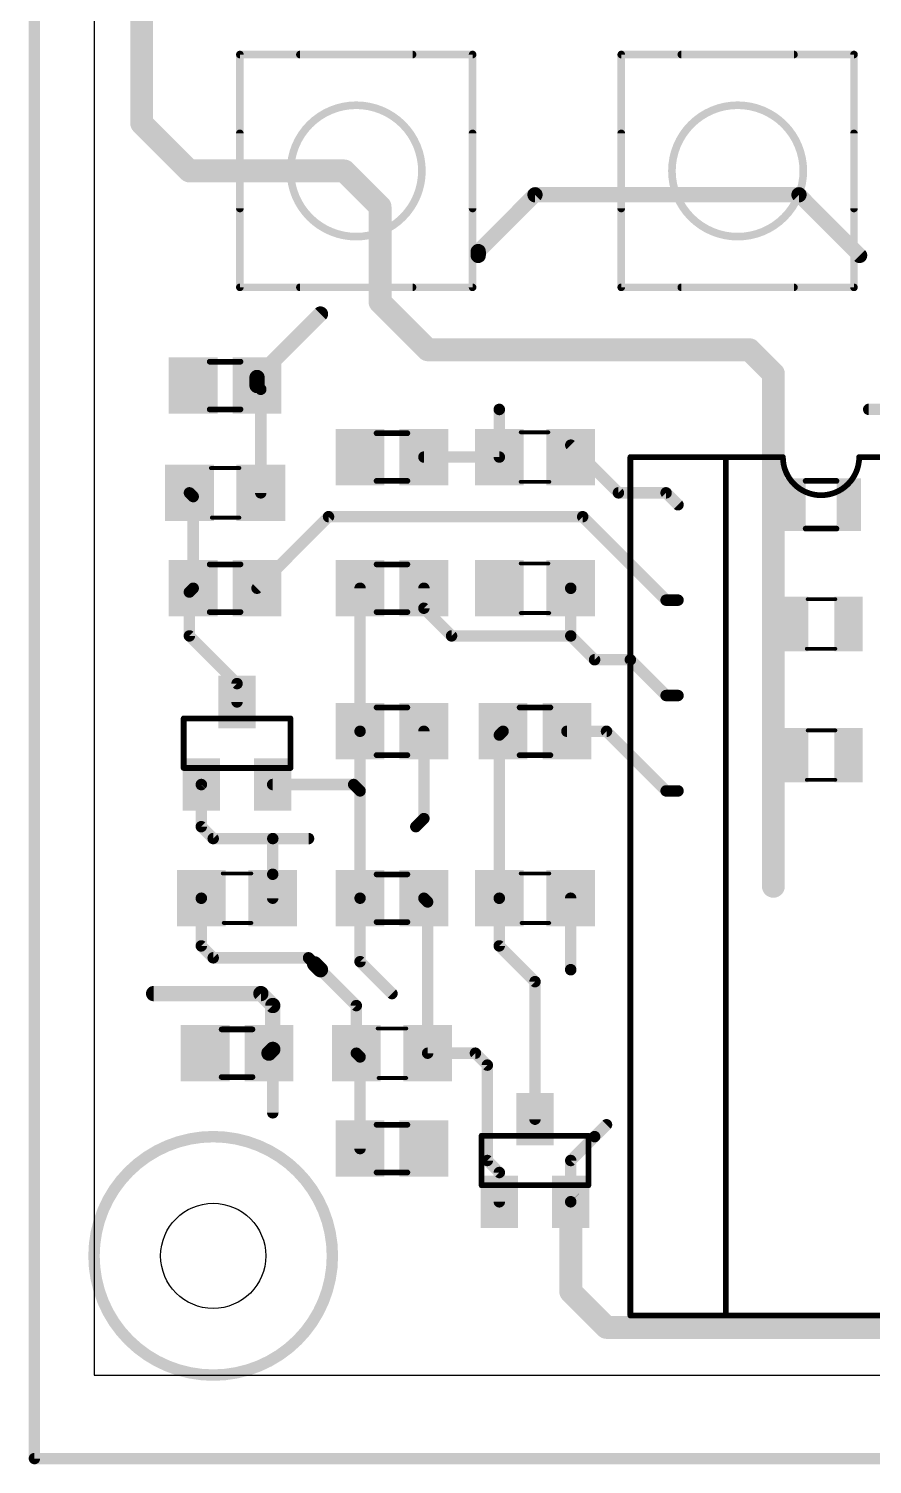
# Model space of a CAD drawing. Extents: x -0.33 to 4.26, y -0.1 to 5.53.
# Drawn here: x -0.069 to 0.816, y -0.093 to 1.412 of the extents above; entities that cross this region are included whole.
import ezdxf

# ---------------------------------------------------------------- set-up
doc = ezdxf.new("R2010")
doc.units = 0
for name, color, linetype in [('1', 22, 'CONTINUOUS'), ('20', 7, 'CONTINUOUS'), ('21', 253, 'CONTINUOUS'), ('51', 253, 'CONTINUOUS'), ('52', 253, 'CONTINUOUS')]:
    doc.layers.add(name, color=color, linetype=linetype)

# ---------------------------------------------------------------- blocks, each defined once
blk = doc.blocks.new('RECT')
blk.add_solid([(-0.5, -0.5), (0.5, -0.5), (-0.5, 0.5), (0.5, 0.5)])

msp = doc.modelspace()

# ---------------------------------------------------------------- linework, layer by layer
at = {"layer": '1'}
for points, const_width in [([(-0.0625, -0.0875), (-0.0625, 5.525)], 0.012), ([(0.05, 2.6), (0.05, 1.3125)], 0.024), ([(0.05, 1.3125), (0.1, 1.2625)], 0.024), ([(0.1, 1.2625), (0.2625, 1.2625)], 0.024), ([(0.2625, 1.2625), (0.3, 1.225)], 0.024), ([(0.3, 1.225), (0.3, 1.125)], 0.024), ([(0.402953, 1.177953), (0.4625, 1.2375)], 0.016), ([(0.4625, 1.2375), (0.73937, 1.2375)], 0.016), ([(0.73937, 1.2375), (0.802953, 1.173917)], 0.016), ([(0.402953, 1.173917), (0.402953, 1.177953)], 0.016), ([(0.3, 1.125), (0.35, 1.075)], 0.024), ([(0.170965, 1.045965), (0.2375, 1.1125)], 0.016), ([(0.35, 1.075), (0.6875, 1.075)], 0.024), ([(0.6875, 1.075), (0.7125, 1.05)], 0.024), ([(0.170965, 1.0375), (0.170965, 1.045965)], 0.016), ([(0.7125, 1.05), (0.7125, 0.5125)], 0.024), ([(0.174902, 1.033563), (0.170965, 1.0375)], 0.012), ([(0.174902, 0.925), (0.174902, 1.033563)], 0.012), ([(0.425098, 1.012402), (0.425, 1.0125)], 0.012), ([(0.425098, 0.9625), (0.425098, 1.012402)], 0.012), ([(0.8125, 1.0125), (0.862598, 1.0125)], 0.012), ([(0.55, 0.925), (0.5, 0.975)], 0.012), ([(0.345965, 0.9625), (0.425098, 0.9625)], 0.012), ([(0.104035, 0.921063), (0.100098, 0.925)], 0.012), ([(0.104035, 0.825), (0.104035, 0.921063)], 0.012), ([(0.6, 0.925), (0.55, 0.925)], 0.012), ([(0.6, 0.925), (0.6125, 0.9125)], 0.012), ([(0.245965, 0.9), (0.170965, 0.825)], 0.012), ([(0.5125, 0.9), (0.245965, 0.9)], 0.012), ([(0.6, 0.8125), (0.5125, 0.9)], 0.012), ([(0.1, 0.820965), (0.104035, 0.825)], 0.012), ([(0.279035, 0.825), (0.279035, 0.675)], 0.012), ([(0.345965, 0.825), (0.345965, 0.804035)], 0.012), ([(0.5, 0.824902), (0.499902, 0.825)], 0.012), ([(0.5, 0.775), (0.5, 0.824902)], 0.012), ([(0.1, 0.775), (0.1, 0.820965)], 0.012), ([(0.6125, 0.8125), (0.6, 0.8125)], 0.012), ([(0.345965, 0.804035), (0.375, 0.775)], 0.012), ([(0.15, 0.725), (0.1, 0.775)], 0.012), ([(0.375, 0.775), (0.5, 0.775)], 0.012), ([(0.525, 0.75), (0.5, 0.775)], 0.012), ([(0.5625, 0.75), (0.525, 0.75)], 0.012), ([(0.6, 0.7125), (0.5625, 0.75)], 0.012), ([(0.15, 0.705807), (0.15, 0.725)], 0.012), ([(0.6125, 0.7125), (0.6, 0.7125)], 0.012), ([(0.279035, 0.6125), (0.279035, 0.675)], 0.012), ([(0.345965, 0.675), (0.345965, 0.583465)], 0.012), ([(0.425098, 0.671063), (0.429035, 0.675)], 0.012), ([(0.5375, 0.675), (0.495965, 0.675)], 0.012), ([(0.6, 0.6125), (0.5375, 0.675)], 0.012), ([(0.425098, 0.5), (0.425098, 0.671063)], 0.012), ([(0.1125, 0.619094), (0.112598, 0.619193)], 0.012), ([(0.1125, 0.575), (0.1125, 0.619094)], 0.012), ([(0.187402, 0.619193), (0.272343, 0.619193)], 0.012), ([(0.272343, 0.619193), (0.279035, 0.6125)], 0.012), ([(0.279035, 0.5), (0.279035, 0.6125)], 0.012), ([(0.6125, 0.6125), (0.6, 0.6125)], 0.012), ([(0.345965, 0.583465), (0.3375, 0.575)], 0.012), ([(0.125, 0.5625), (0.1125, 0.575)], 0.012), ([(0.1875, 0.5625), (0.125, 0.5625)], 0.012), ([(0.187402, 0.525098), (0.1875, 0.5625)], 0.012), ([(0.225, 0.5625), (0.1875, 0.5625)], 0.012), ([(0.187402, 0.5), (0.187402, 0.525098)], 0.012), ([(0.1125, 0.499902), (0.112598, 0.5)], 0.012), ([(0.1125, 0.45), (0.1125, 0.499902)], 0.012), ([(0.279035, 0.5), (0.279035, 0.433465)], 0.012), ([(0.349902, 0.496063), (0.345965, 0.5)], 0.012), ([(0.349902, 0.3375), (0.349902, 0.496063)], 0.012), ([(0.425, 0.499902), (0.425098, 0.5)], 0.012), ([(0.425, 0.45), (0.425, 0.499902)], 0.012), ([(0.499902, 0.5), (0.499902, 0.425098)], 0.012), ([(0.125, 0.4375), (0.1125, 0.45)], 0.012), ([(0.4625, 0.4125), (0.425, 0.45)], 0.012), ([(0.225, 0.4375), (0.125, 0.4375)], 0.012), ([(0.23125, 0.43125), (0.225, 0.4375)], 0.012), ([(0.23125, 0.43125), (0.2375, 0.425)], 0.016), ([(0.279035, 0.433465), (0.3125, 0.4)], 0.012), ([(0.275098, 0.387402), (0.2375, 0.425)], 0.012), ([(0.499902, 0.425098), (0.5, 0.425)], 0.012), ([(0.0625, 0.4), (0.175, 0.4)], 0.016), ([(0.175, 0.4), (0.1875, 0.3875)], 0.016), ([(0.4625, 0.268307), (0.4625, 0.4125)], 0.012), ([(0.1875, 0.3875), (0.1875, 0.341535)], 0.016), ([(0.275098, 0.3375), (0.275098, 0.387402)], 0.012), ([(0.1875, 0.341535), (0.183465, 0.3375)], 0.016), ([(0.1875, 0.275), (0.1875, 0.341535)], 0.012), ([(0.279035, 0.333563), (0.275098, 0.3375)], 0.012), ([(0.279035, 0.2375), (0.279035, 0.333563)], 0.012), ([(0.4, 0.3375), (0.349902, 0.3375)], 0.012), ([(0.4125, 0.325), (0.4, 0.3375)], 0.012), ([(0.4125, 0.225), (0.4125, 0.325)], 0.012), ([(0.525, 0.25), (0.5, 0.225)], 0.012), ([(0.5375, 0.2625), (0.525, 0.25)], 0.012), ([(0.425098, 0.212402), (0.4125, 0.225)], 0.012), ([(0.5, 0.225), (0.5, 0.181791)], 0.012), ([(0.425098, 0.181693), (0.425098, 0.212402)], 0.012), ([(0.5, 0.181594), (0.499902, 0.181693)], 0.024), ([(0.5, 0.0875), (0.5, 0.181594)], 0.024), ([(0.5, 0.181791), (0.499902, 0.181693)], 0.012), ([(0.5375, 0.05), (0.5, 0.0875)], 0.024), ([(1, 0.05), (0.5375, 0.05)], 0.024), ([(4.25, -0.0875), (-0.0625, -0.0875)], 0.012)]:
    msp.add_lwpolyline(points, dxfattribs=dict(at, const_width=const_width))
for points, const_width in [([(0.054243, 1.316743, 1), (0.045757, 1.308257)], 0.012), ([(0.044, 1.3125, 1), (0.056, 1.3125)], 0.012), ([(0.1, 1.2685, 1), (0.1, 1.2565)], 0.012), ([(0.095757, 1.258257, 1), (0.104243, 1.266743)], 0.012), ([(0.266743, 1.266743, 1), (0.258257, 1.258257)], 0.012), ([(0.2625, 1.2565, 1), (0.2625, 1.2685)], 0.012), ([(0.306, 1.225, 1), (0.294, 1.225)], 0.012), ([(0.295757, 1.220757, 1), (0.304243, 1.229243)], 0.012), ([(0.4625, 1.2415, 1), (0.4625, 1.2335)], 0.008), ([(0.465328, 1.234672, 1), (0.459672, 1.240328)], 0.008), ([(0.742199, 1.240328, 1), (0.736542, 1.234672)], 0.008), ([(0.73937, 1.2335, 1), (0.73937, 1.2415)], 0.008), ([(0.400124, 1.180781, 1), (0.405781, 1.175124)], 0.008), ([(0.406953, 1.177953, 1), (0.398953, 1.177953)], 0.008), ([(0.398953, 1.173917, 1), (0.406953, 1.173917)], 0.008), ([(0.800124, 1.171089, 1), (0.805781, 1.176746)], 0.008), ([(0.304243, 1.129243, 1), (0.295757, 1.120757)], 0.012), ([(0.294, 1.125, 1), (0.306, 1.125)], 0.012), ([(0.240328, 1.109672, 1), (0.234672, 1.115328)], 0.008), ([(0.35, 1.081, 1), (0.35, 1.069)], 0.012), ([(0.345757, 1.070757, 1), (0.354243, 1.079243)], 0.012), ([(0.691743, 1.079243, 1), (0.683257, 1.070757)], 0.012), ([(0.6875, 1.069, 1), (0.6875, 1.081)], 0.012), ([(0.174965, 1.045965, 1), (0.166965, 1.045965)], 0.008), ([(0.7185, 1.05, 1), (0.7065, 1.05)], 0.012), ([(0.708257, 1.045757, 1), (0.716743, 1.054243)], 0.012), ([(0.168136, 1.048793, 1), (0.173793, 1.043136)], 0.008), ([(0.166965, 1.0375, 1), (0.174965, 1.0375)], 0.008), ([(0.173086, 1.039621, 1), (0.168843, 1.035379)], 0.006), ([(0.177902, 1.033563, 1), (0.171902, 1.033563)], 0.006), ([(0.17278, 1.031442, 1), (0.177023, 1.035684)], 0.006), ([(0.427121, 1.014621, 1), (0.422879, 1.010379)], 0.006), ([(0.428098, 1.012402, 1), (0.422098, 1.012402)], 0.006), ([(0.422977, 1.01028, 1), (0.42722, 1.014523)], 0.006), ([(0.8125, 1.0155, 1), (0.8125, 1.0095)], 0.006), ([(0.502121, 0.977121, 1), (0.497879, 0.972879)], 0.006), ([(0.345965, 0.9655, 1), (0.345965, 0.9595)], 0.006), ([(0.422098, 0.9625, 1), (0.428098, 0.9625)], 0.006), ([(0.425098, 0.9595, 1), (0.425098, 0.9655)], 0.006), ([(0.10222, 0.927121, 1), (0.097977, 0.922879)], 0.006), ([(0.107035, 0.921063, 1), (0.101035, 0.921063)], 0.006), ([(0.101914, 0.918942, 1), (0.106157, 0.923184)], 0.006), ([(0.171902, 0.925, 1), (0.177902, 0.925)], 0.006), ([(0.55, 0.928, 1), (0.55, 0.922)], 0.006), ([(0.547879, 0.922879, 1), (0.552121, 0.927121)], 0.006), ([(0.602121, 0.927121, 1), (0.597879, 0.922879)], 0.006), ([(0.6, 0.922, 1), (0.6, 0.928)], 0.006), ([(0.245965, 0.903, 1), (0.245965, 0.897)], 0.006), ([(0.248086, 0.897879, 1), (0.243843, 0.902121)], 0.006), ([(0.514621, 0.902121, 1), (0.510379, 0.897879)], 0.006), ([(0.5125, 0.897, 1), (0.5125, 0.903)], 0.006), ([(0.610379, 0.910379, 1), (0.614621, 0.914621)], 0.006), ([(0.101035, 0.825, 1), (0.107035, 0.825)], 0.006), ([(0.106157, 0.822879, 1), (0.101914, 0.827121)], 0.006), ([(0.168843, 0.827121, 1), (0.173086, 0.822879)], 0.006), ([(0.282035, 0.825, 1), (0.276035, 0.825)], 0.006), ([(0.348965, 0.825, 1), (0.342965, 0.825)], 0.006), ([(0.502023, 0.827121, 1), (0.49778, 0.822879)], 0.006), ([(0.503, 0.824902, 1), (0.497, 0.824902)], 0.006), ([(0.497879, 0.82278, 1), (0.502121, 0.827023)], 0.006), ([(0.103, 0.820965, 1), (0.097, 0.820965)], 0.006), ([(0.097879, 0.823086, 1), (0.102121, 0.818843)], 0.006), ([(0.6, 0.8155, 1), (0.6, 0.8095)], 0.006), ([(0.597879, 0.810379, 1), (0.602121, 0.814621)], 0.006), ([(0.6125, 0.8095, 1), (0.6125, 0.8155)], 0.006), ([(0.348086, 0.806157, 1), (0.343843, 0.801914)], 0.006), ([(0.342965, 0.804035, 1), (0.348965, 0.804035)], 0.006), ([(0.102121, 0.777121, 1), (0.097879, 0.772879)], 0.006), ([(0.097, 0.775, 1), (0.103, 0.775)], 0.006), ([(0.375, 0.778, 1), (0.375, 0.772)], 0.006), ([(0.372879, 0.772879, 1), (0.377121, 0.777121)], 0.006), ([(0.502121, 0.777121, 1), (0.497879, 0.772879)], 0.006), ([(0.497, 0.775, 1), (0.503, 0.775)], 0.006), ([(0.5, 0.772, 1), (0.5, 0.778)], 0.006), ([(0.525, 0.753, 1), (0.525, 0.747)], 0.006), ([(0.522879, 0.747879, 1), (0.527121, 0.752121)], 0.006), ([(0.564621, 0.752121, 1), (0.560379, 0.747879)], 0.006), ([(0.5625, 0.747, 1), (0.5625, 0.753)], 0.006), ([(0.153, 0.725, 1), (0.147, 0.725)], 0.006), ([(0.147879, 0.722879, 1), (0.152121, 0.727121)], 0.006), ([(0.147, 0.705807, 1), (0.153, 0.705807)], 0.006), ([(0.6, 0.7155, 1), (0.6, 0.7095)], 0.006), ([(0.597879, 0.710379, 1), (0.602121, 0.714621)], 0.006), ([(0.6125, 0.7095, 1), (0.6125, 0.7155)], 0.006), ([(0.282035, 0.675, 1), (0.276035, 0.675)], 0.006), ([(0.276035, 0.675, 1), (0.282035, 0.675)], 0.006), ([(0.348965, 0.675, 1), (0.342965, 0.675)], 0.006), ([(0.431157, 0.672879, 1), (0.426914, 0.677121)], 0.006), ([(0.495965, 0.678, 1), (0.495965, 0.672)], 0.006), ([(0.539621, 0.677121, 1), (0.535379, 0.672879)], 0.006), ([(0.5375, 0.672, 1), (0.5375, 0.678)], 0.006), ([(0.428098, 0.671063, 1), (0.422098, 0.671063)], 0.006), ([(0.422977, 0.673184, 1), (0.42722, 0.668942)], 0.006), ([(0.1155, 0.619094, 1), (0.1095, 0.619094)], 0.006), ([(0.110379, 0.621216, 1), (0.114621, 0.616973)], 0.006), ([(0.11472, 0.617072, 1), (0.110477, 0.621314)], 0.006), ([(0.187402, 0.622193, 1), (0.187402, 0.616193)], 0.006), ([(0.274464, 0.621314, 1), (0.270221, 0.617072)], 0.006), ([(0.272343, 0.616193, 1), (0.272343, 0.622193)], 0.006), ([(0.282035, 0.6125, 1), (0.276035, 0.6125)], 0.006), ([(0.276914, 0.610379, 1), (0.281157, 0.614621)], 0.006), ([(0.6, 0.6155, 1), (0.6, 0.6095)], 0.006), ([(0.597879, 0.610379, 1), (0.602121, 0.614621)], 0.006), ([(0.6125, 0.6095, 1), (0.6125, 0.6155)], 0.006), ([(0.276035, 0.6125, 1), (0.282035, 0.6125)], 0.006), ([(0.348086, 0.581343, 1), (0.343843, 0.585586)], 0.006), ([(0.114621, 0.577121, 1), (0.110379, 0.572879)], 0.006), ([(0.1095, 0.575, 1), (0.1155, 0.575)], 0.006), ([(0.335379, 0.577121, 1), (0.339621, 0.572879)], 0.006), ([(0.342965, 0.583465, 1), (0.348965, 0.583465)], 0.006), ([(0.125, 0.5655, 1), (0.125, 0.5595)], 0.006), ([(0.122879, 0.560379, 1), (0.127121, 0.564621)], 0.006), ([(0.1905, 0.562492, 1), (0.1845, 0.562508)], 0.006), ([(0.1875, 0.5655, 1), (0.1875, 0.5595)], 0.006), ([(0.1875, 0.5595, 1), (0.1875, 0.5655)], 0.006), ([(0.225, 0.5595, 1), (0.225, 0.5655)], 0.006), ([(0.190402, 0.525098, 1), (0.184402, 0.525098)], 0.006), ([(0.184402, 0.525106, 1), (0.190402, 0.525091)], 0.006), ([(0.7065, 0.5125, 1), (0.7185, 0.5125)], 0.012), ([(0.1155, 0.499902, 1), (0.1095, 0.499902)], 0.006), ([(0.110379, 0.502023, 1), (0.114621, 0.49778)], 0.006), ([(0.11472, 0.497879, 1), (0.110477, 0.502121)], 0.006), ([(0.184402, 0.5, 1), (0.190402, 0.5)], 0.006), ([(0.282035, 0.5, 1), (0.276035, 0.5)], 0.006), ([(0.276035, 0.5, 1), (0.282035, 0.5)], 0.006), ([(0.348086, 0.502121, 1), (0.343843, 0.497879)], 0.006), ([(0.352902, 0.496063, 1), (0.346902, 0.496063)], 0.006), ([(0.34778, 0.493942, 1), (0.352023, 0.498184)], 0.006), ([(0.428, 0.499902, 1), (0.422, 0.499902)], 0.006), ([(0.422879, 0.502023, 1), (0.427121, 0.49778)], 0.006), ([(0.422098, 0.5, 1), (0.428098, 0.5)], 0.006), ([(0.42722, 0.497879, 1), (0.422977, 0.502121)], 0.006), ([(0.502902, 0.5, 1), (0.496902, 0.5)], 0.006), ([(0.114621, 0.452121, 1), (0.110379, 0.447879)], 0.006), ([(0.1095, 0.45, 1), (0.1155, 0.45)], 0.006), ([(0.427121, 0.452121, 1), (0.422879, 0.447879)], 0.006), ([(0.422, 0.45, 1), (0.428, 0.45)], 0.006), ([(0.125, 0.4405, 1), (0.125, 0.4345)], 0.006), ([(0.122879, 0.435379, 1), (0.127121, 0.439621)], 0.006), ([(0.227121, 0.439621, 1), (0.222879, 0.435379)], 0.006), ([(0.225, 0.4345, 1), (0.225, 0.4405)], 0.006), ([(0.234078, 0.434078, 1), (0.228422, 0.428422)], 0.008), ([(0.281157, 0.435586, 1), (0.276914, 0.431343)], 0.006), ([(0.229129, 0.429129, 1), (0.233371, 0.433371)], 0.006), ([(0.234672, 0.422172, 1), (0.240328, 0.427828)], 0.008), ([(0.239621, 0.427121, 1), (0.235379, 0.422879)], 0.006), ([(0.276035, 0.433465, 1), (0.282035, 0.433465)], 0.006), ([(0.502023, 0.42722, 1), (0.49778, 0.422977)], 0.006), ([(0.496902, 0.425098, 1), (0.502902, 0.425098)], 0.006), ([(0.497879, 0.422879, 1), (0.502121, 0.427121)], 0.006), ([(0.0625, 0.404, 1), (0.0625, 0.396)], 0.008), ([(0.177828, 0.402828, 1), (0.172172, 0.397172)], 0.008), ([(0.175, 0.396, 1), (0.175, 0.404)], 0.008), ([(0.4655, 0.4125, 1), (0.4595, 0.4125)], 0.006), ([(0.460379, 0.410379, 1), (0.464621, 0.414621)], 0.006), ([(0.1915, 0.3875, 1), (0.1835, 0.3875)], 0.008), ([(0.184672, 0.384672, 1), (0.190328, 0.390328)], 0.008), ([(0.278098, 0.387402, 1), (0.272098, 0.387402)], 0.006), ([(0.272977, 0.38528, 1), (0.27722, 0.389523)], 0.006), ([(0.310379, 0.397879, 1), (0.314621, 0.402121)], 0.006), ([(0.190328, 0.338707, 1), (0.184672, 0.344364)], 0.008), ([(0.1905, 0.341535, 1), (0.1845, 0.341535)], 0.006), ([(0.180636, 0.340328, 1), (0.186293, 0.334672)], 0.008), ([(0.1835, 0.341535, 1), (0.1915, 0.341535)], 0.008), ([(0.272098, 0.3375, 1), (0.278098, 0.3375)], 0.006), ([(0.27722, 0.339621, 1), (0.272977, 0.335379)], 0.006), ([(0.282035, 0.333563, 1), (0.276035, 0.333563)], 0.006), ([(0.276914, 0.331442, 1), (0.281157, 0.335684)], 0.006), ([(0.349902, 0.3405, 1), (0.349902, 0.3345)], 0.006), ([(0.346902, 0.3375, 1), (0.352902, 0.3375)], 0.006), ([(0.402121, 0.339621, 1), (0.397879, 0.335379)], 0.006), ([(0.4, 0.3345, 1), (0.4, 0.3405)], 0.006), ([(0.4155, 0.325, 1), (0.4095, 0.325)], 0.006), ([(0.410379, 0.322879, 1), (0.414621, 0.327121)], 0.006), ([(0.1845, 0.275, 1), (0.1905, 0.275)], 0.006), ([(0.4595, 0.268307, 1), (0.4655, 0.268307)], 0.006), ([(0.527121, 0.247879, 1), (0.522879, 0.252121)], 0.006), ([(0.539621, 0.260379, 1), (0.535379, 0.264621)], 0.006), ([(0.522879, 0.252121, 1), (0.527121, 0.247879)], 0.006), ([(0.276035, 0.2375, 1), (0.282035, 0.2375)], 0.006), ([(0.414621, 0.227121, 1), (0.410379, 0.222879)], 0.006), ([(0.4095, 0.225, 1), (0.4155, 0.225)], 0.006), ([(0.503, 0.225, 1), (0.497, 0.225)], 0.006), ([(0.497879, 0.227121, 1), (0.502121, 0.222879)], 0.006), ([(0.428098, 0.212402, 1), (0.422098, 0.212402)], 0.006), ([(0.422977, 0.21028, 1), (0.42722, 0.214523)], 0.006), ([(0.422098, 0.181693, 1), (0.428098, 0.181693)], 0.006), ([(0.504144, 0.185936, 1), (0.495659, 0.17745)], 0.012), ([(0.506, 0.181594, 1), (0.494, 0.181594)], 0.012), ([(0.495757, 0.177352, 1), (0.504243, 0.185837)], 0.012), ([(0.49778, 0.183814, 1), (0.502023, 0.179572)], 0.006), ([(0.497, 0.181791, 1), (0.503, 0.181791)], 0.006), ([(0.502121, 0.17967, 1), (0.497879, 0.183913)], 0.006), ([(0.504243, 0.091743, 1), (0.495757, 0.083257)], 0.012), ([(0.494, 0.0875, 1), (0.506, 0.0875)], 0.012), ([(0.5375, 0.056, 1), (0.5375, 0.044)], 0.012), ([(0.533257, 0.045757, 1), (0.541743, 0.054243)], 0.012), ([(-0.0625, -0.0845, 1), (-0.0625, -0.0905)], 0.006), ([(-0.0655, -0.0875, 1), (-0.0595, -0.0875)], 0.006)]:
    msp.add_lwpolyline(points, format="xyb", dxfattribs=dict(at, const_width=const_width))
at = {"layer": '20'}
for p, q in [((0, 5.45), (0, 0)), ((0, 0), (4.15, 0))]:
    msp.add_line(p, q, dxfattribs=at)
msp.add_circle((0.125, 0.125), 0.055118, dxfattribs=at)
at = {"layer": '21'}
for points, const_width in [([(0.334055, 1.384547), (0.215945, 1.384547)], 0.008), ([(0.734055, 1.384547), (0.615945, 1.384547)], 0.008), ([(0.152953, 1.22313), (0.152953, 1.30187)], 0.008), ([(0.397047, 1.22313), (0.397047, 1.30187)], 0.008), ([(0.552953, 1.22313), (0.552953, 1.30187)], 0.008), ([(0.797047, 1.22313), (0.797047, 1.30187)], 0.008), ([(0.334055, 1.140453), (0.215945, 1.140453)], 0.008), ([(0.734055, 1.140453), (0.615945, 1.140453)], 0.008), ([(0.5625, 0.9625), (0.5625, 0.0625)], 0.006), ([(0.5625, 0.9625), (0.6625, 0.9625)], 0.006), ([(0.6625, 0.9625), (0.6625, 0.0625)], 0.006), ([(0.6625, 0.9625), (0.7225, 0.9625)], 0.006), ([(0.8625, 0.9625), (0.8025, 0.9625)], 0.006), ([(0.6625, 0.0625), (0.5625, 0.0625)], 0.006), ([(0.8625, 0.0625), (0.6625, 0.0625)], 0.006)]:
    msp.add_lwpolyline(points, dxfattribs=dict(at, const_width=const_width))
for points, const_width in [([(0.215945, 1.386547, 1), (0.215945, 1.382547)], 0.004), ([(0.334055, 1.382547, 1), (0.334055, 1.386547)], 0.004), ([(0.615945, 1.386547, 1), (0.615945, 1.382547)], 0.004), ([(0.734055, 1.382547, 1), (0.734055, 1.386547)], 0.004), ([(0.275, 1.193602, 1), (0.275, 1.331398, 1), (0.275, 1.193602)], 0.008), ([(0.675, 1.193602, 1), (0.675, 1.331398, 1), (0.675, 1.193602)], 0.008), ([(0.154953, 1.30187, 1), (0.150953, 1.30187)], 0.004), ([(0.399047, 1.30187, 1), (0.395047, 1.30187)], 0.004), ([(0.554953, 1.30187, 1), (0.550953, 1.30187)], 0.004), ([(0.799047, 1.30187, 1), (0.795047, 1.30187)], 0.004), ([(0.150953, 1.22313, 1), (0.154953, 1.22313)], 0.004), ([(0.395047, 1.22313, 1), (0.399047, 1.22313)], 0.004), ([(0.550953, 1.22313, 1), (0.554953, 1.22313)], 0.004), ([(0.795047, 1.22313, 1), (0.799047, 1.22313)], 0.004), ([(0.215945, 1.142453, 1), (0.215945, 1.138453)], 0.004), ([(0.334055, 1.138453, 1), (0.334055, 1.142453)], 0.004), ([(0.615945, 1.142453, 1), (0.615945, 1.138453)], 0.004), ([(0.734055, 1.138453, 1), (0.734055, 1.142453)], 0.004), ([(0.564, 0.9625, 1), (0.561, 0.9625)], 0.003), ([(0.5625, 0.964, 1), (0.5625, 0.961)], 0.003), ([(0.664, 0.9625, 1), (0.661, 0.9625)], 0.003), ([(0.6625, 0.964, 1), (0.6625, 0.961)], 0.003), ([(0.6625, 0.961, 1), (0.6625, 0.964)], 0.003), ([(0.7225, 0.9625, 1), (0.8025, 0.9625)], 0.006), ([(0.724, 0.9625, 1), (0.721, 0.9625)], 0.003), ([(0.7225, 0.961, 1), (0.7225, 0.964)], 0.003), ([(0.804, 0.9625, 1), (0.801, 0.9625)], 0.003), ([(0.8025, 0.964, 1), (0.8025, 0.961)], 0.003), ([(0.125, 0, 1), (0.125, 0.25, 1), (0.125, 0)], 0.012), ([(0.5625, 0.064, 1), (0.5625, 0.061)], 0.003), ([(0.561, 0.0625, 1), (0.564, 0.0625)], 0.003), ([(0.6625, 0.064, 1), (0.6625, 0.061)], 0.003), ([(0.661, 0.0625, 1), (0.664, 0.0625)], 0.003), ([(0.6625, 0.061, 1), (0.6625, 0.064)], 0.003)]:
    msp.add_lwpolyline(points, format="xyb", dxfattribs=dict(at, const_width=const_width))
at = {"layer": '51'}
for points, const_width in [([(0.152953, 1.384547), (0.397047, 1.384547)], 0.008), ([(0.152953, 1.140453), (0.152953, 1.384547)], 0.008), ([(0.397047, 1.384547), (0.397047, 1.140453)], 0.008), ([(0.552953, 1.384547), (0.797047, 1.384547)], 0.008), ([(0.552953, 1.140453), (0.552953, 1.384547)], 0.008), ([(0.797047, 1.384547), (0.797047, 1.140453)], 0.008), ([(0.397047, 1.140453), (0.152953, 1.140453)], 0.008), ([(0.797047, 1.140453), (0.552953, 1.140453)], 0.008), ([(0.153642, 1.0625), (0.121358, 1.0625)], 0.006), ([(0.153642, 1.0125), (0.121358, 1.0125)], 0.006), ([(0.296358, 0.9875), (0.328642, 0.9875)], 0.006), ([(0.476516, 0.988484), (0.4475, 0.988484)], 0.004), ([(0.1225, 0.950984), (0.1525, 0.950984)], 0.004), ([(0.296358, 0.9375), (0.328642, 0.9375)], 0.006), ([(0.4775, 0.936516), (0.4475, 0.936516)], 0.004), ([(0.123484, 0.899016), (0.1525, 0.899016)], 0.004), ([(0.121358, 0.85), (0.153642, 0.85)], 0.006), ([(0.296358, 0.85), (0.328642, 0.85)], 0.006), ([(0.476516, 0.850984), (0.4475, 0.850984)], 0.004), ([(0.121358, 0.8), (0.153642, 0.8)], 0.006), ([(0.296358, 0.8), (0.328642, 0.8)], 0.006), ([(0.4775, 0.799016), (0.4475, 0.799016)], 0.004), ([(0.328642, 0.7), (0.296358, 0.7)], 0.006), ([(0.446358, 0.7), (0.478642, 0.7)], 0.006), ([(0.094, 0.6365), (0.094, 0.6885)], 0.006), ([(0.094, 0.6885), (0.206, 0.6885)], 0.006), ([(0.206, 0.6885), (0.206, 0.6365)], 0.006), ([(0.328642, 0.65), (0.296358, 0.65)], 0.006), ([(0.446358, 0.65), (0.478642, 0.65)], 0.006), ([(0.206, 0.6365), (0.094, 0.6365)], 0.006), ([(0.135, 0.525984), (0.165, 0.525984)], 0.004), ([(0.328642, 0.525), (0.296358, 0.525)], 0.006), ([(0.4475, 0.525984), (0.4775, 0.525984)], 0.004), ([(0.135984, 0.474016), (0.165, 0.474016)], 0.004), ([(0.328642, 0.475), (0.296358, 0.475)], 0.006), ([(0.448484, 0.474016), (0.4775, 0.474016)], 0.004), ([(0.166142, 0.3625), (0.133858, 0.3625)], 0.006), ([(0.2975, 0.363484), (0.3275, 0.363484)], 0.004), ([(0.166142, 0.3125), (0.133858, 0.3125)], 0.006), ([(0.298484, 0.311516), (0.3275, 0.311516)], 0.004), ([(0.328642, 0.2625), (0.296358, 0.2625)], 0.006), ([(0.4065, 0.199), (0.4065, 0.251)], 0.006), ([(0.4065, 0.251), (0.5185, 0.251)], 0.006), ([(0.5185, 0.251), (0.5185, 0.199)], 0.006), ([(0.328642, 0.2125), (0.296358, 0.2125)], 0.006), ([(0.5185, 0.199), (0.4065, 0.199)], 0.006)]:
    msp.add_lwpolyline(points, dxfattribs=dict(at, const_width=const_width))
for points, const_width in [([(0.152953, 1.386547, 1), (0.152953, 1.382547)], 0.004), ([(0.154953, 1.384547, 1), (0.150953, 1.384547)], 0.004), ([(0.399047, 1.384547, 1), (0.395047, 1.384547)], 0.004), ([(0.397047, 1.382547, 1), (0.397047, 1.386547)], 0.004), ([(0.552953, 1.386547, 1), (0.552953, 1.382547)], 0.004), ([(0.554953, 1.384547, 1), (0.550953, 1.384547)], 0.004), ([(0.799047, 1.384547, 1), (0.795047, 1.384547)], 0.004), ([(0.797047, 1.382547, 1), (0.797047, 1.386547)], 0.004), ([(0.275, 1.193602, 1), (0.275, 1.331398, 1), (0.275, 1.193602)], 0.008), ([(0.675, 1.193602, 1), (0.675, 1.331398, 1), (0.675, 1.193602)], 0.008), ([(0.152953, 1.142453, 1), (0.152953, 1.138453)], 0.004), ([(0.397047, 1.138453, 1), (0.397047, 1.142453)], 0.004), ([(0.552953, 1.142453, 1), (0.552953, 1.138453)], 0.004), ([(0.797047, 1.138453, 1), (0.797047, 1.142453)], 0.004), ([(0.150953, 1.140453, 1), (0.154953, 1.140453)], 0.004), ([(0.395047, 1.140453, 1), (0.399047, 1.140453)], 0.004), ([(0.550953, 1.140453, 1), (0.554953, 1.140453)], 0.004), ([(0.795047, 1.140453, 1), (0.799047, 1.140453)], 0.004), ([(0.121358, 1.064, 1), (0.121358, 1.061)], 0.003), ([(0.153642, 1.061, 1), (0.153642, 1.064)], 0.003), ([(0.121358, 1.014, 1), (0.121358, 1.011)], 0.003), ([(0.153642, 1.011, 1), (0.153642, 1.014)], 0.003), ([(0.296358, 0.989, 1), (0.296358, 0.986)], 0.003), ([(0.328642, 0.986, 1), (0.328642, 0.989)], 0.003), ([(0.4475, 0.989484, 1), (0.4475, 0.987484)], 0.002), ([(0.476516, 0.987484, 1), (0.476516, 0.989484)], 0.002), ([(0.1225, 0.951984, 1), (0.1225, 0.949984)], 0.002), ([(0.1525, 0.949984, 1), (0.1525, 0.951984)], 0.002), ([(0.296358, 0.939, 1), (0.296358, 0.936)], 0.003), ([(0.328642, 0.936, 1), (0.328642, 0.939)], 0.003), ([(0.4475, 0.937516, 1), (0.4475, 0.935516)], 0.002), ([(0.4775, 0.935516, 1), (0.4775, 0.937516)], 0.002), ([(0.123484, 0.900016, 1), (0.123484, 0.898016)], 0.002), ([(0.1525, 0.898016, 1), (0.1525, 0.900016)], 0.002), ([(0.121358, 0.8515, 1), (0.121358, 0.8485)], 0.003), ([(0.153642, 0.8485, 1), (0.153642, 0.8515)], 0.003), ([(0.296358, 0.8515, 1), (0.296358, 0.8485)], 0.003), ([(0.328642, 0.8485, 1), (0.328642, 0.8515)], 0.003), ([(0.4475, 0.851984, 1), (0.4475, 0.849984)], 0.002), ([(0.476516, 0.849984, 1), (0.476516, 0.851984)], 0.002), ([(0.121358, 0.8015, 1), (0.121358, 0.7985)], 0.003), ([(0.153642, 0.7985, 1), (0.153642, 0.8015)], 0.003), ([(0.296358, 0.8015, 1), (0.296358, 0.7985)], 0.003), ([(0.328642, 0.7985, 1), (0.328642, 0.8015)], 0.003), ([(0.4475, 0.800016, 1), (0.4475, 0.798016)], 0.002), ([(0.4775, 0.798016, 1), (0.4775, 0.800016)], 0.002), ([(0.296358, 0.7015, 1), (0.296358, 0.6985)], 0.003), ([(0.328642, 0.6985, 1), (0.328642, 0.7015)], 0.003), ([(0.446358, 0.7015, 1), (0.446358, 0.6985)], 0.003), ([(0.478642, 0.6985, 1), (0.478642, 0.7015)], 0.003), ([(0.0955, 0.6885, 1), (0.0925, 0.6885)], 0.003), ([(0.094, 0.69, 1), (0.094, 0.687)], 0.003), ([(0.2075, 0.6885, 1), (0.2045, 0.6885)], 0.003), ([(0.206, 0.687, 1), (0.206, 0.69)], 0.003), ([(0.296358, 0.6515, 1), (0.296358, 0.6485)], 0.003), ([(0.328642, 0.6485, 1), (0.328642, 0.6515)], 0.003), ([(0.446358, 0.6515, 1), (0.446358, 0.6485)], 0.003), ([(0.478642, 0.6485, 1), (0.478642, 0.6515)], 0.003), ([(0.094, 0.638, 1), (0.094, 0.635)], 0.003), ([(0.0925, 0.6365, 1), (0.0955, 0.6365)], 0.003), ([(0.2045, 0.6365, 1), (0.2075, 0.6365)], 0.003), ([(0.206, 0.635, 1), (0.206, 0.638)], 0.003), ([(0.135, 0.526984, 1), (0.135, 0.524984)], 0.002), ([(0.165, 0.524984, 1), (0.165, 0.526984)], 0.002), ([(0.296358, 0.5265, 1), (0.296358, 0.5235)], 0.003), ([(0.328642, 0.5235, 1), (0.328642, 0.5265)], 0.003), ([(0.4475, 0.526984, 1), (0.4475, 0.524984)], 0.002), ([(0.4775, 0.524984, 1), (0.4775, 0.526984)], 0.002), ([(0.135984, 0.475016, 1), (0.135984, 0.473016)], 0.002), ([(0.165, 0.473016, 1), (0.165, 0.475016)], 0.002), ([(0.296358, 0.4765, 1), (0.296358, 0.4735)], 0.003), ([(0.328642, 0.4735, 1), (0.328642, 0.4765)], 0.003), ([(0.448484, 0.475016, 1), (0.448484, 0.473016)], 0.002), ([(0.4775, 0.473016, 1), (0.4775, 0.475016)], 0.002), ([(0.133858, 0.364, 1), (0.133858, 0.361)], 0.003), ([(0.166142, 0.361, 1), (0.166142, 0.364)], 0.003), ([(0.2975, 0.364484, 1), (0.2975, 0.362484)], 0.002), ([(0.3275, 0.362484, 1), (0.3275, 0.364484)], 0.002), ([(0.133858, 0.314, 1), (0.133858, 0.311)], 0.003), ([(0.166142, 0.311, 1), (0.166142, 0.314)], 0.003), ([(0.298484, 0.312516, 1), (0.298484, 0.310516)], 0.002), ([(0.3275, 0.310516, 1), (0.3275, 0.312516)], 0.002), ([(0.296358, 0.264, 1), (0.296358, 0.261)], 0.003), ([(0.328642, 0.261, 1), (0.328642, 0.264)], 0.003), ([(0.408, 0.251, 1), (0.405, 0.251)], 0.003), ([(0.4065, 0.2525, 1), (0.4065, 0.2495)], 0.003), ([(0.52, 0.251, 1), (0.517, 0.251)], 0.003), ([(0.5185, 0.2495, 1), (0.5185, 0.2525)], 0.003), ([(0.296358, 0.214, 1), (0.296358, 0.211)], 0.003), ([(0.328642, 0.211, 1), (0.328642, 0.214)], 0.003), ([(0.4065, 0.2005, 1), (0.4065, 0.1975)], 0.003), ([(0.405, 0.199, 1), (0.408, 0.199)], 0.003), ([(0.517, 0.199, 1), (0.52, 0.199)], 0.003), ([(0.5185, 0.1975, 1), (0.5185, 0.2005)], 0.003)]:
    msp.add_lwpolyline(points, format="xyb", dxfattribs=dict(at, const_width=const_width))
at = {"layer": '52'}
for points, const_width in [([(0.778642, 0.9375), (0.746358, 0.9375)], 0.006), ([(0.778642, 0.8875), (0.746358, 0.8875)], 0.006), ([(0.748484, 0.813484), (0.7775, 0.813484)], 0.004), ([(0.7475, 0.761516), (0.7775, 0.761516)], 0.004), ([(0.748484, 0.675984), (0.7775, 0.675984)], 0.004), ([(0.7475, 0.624016), (0.7775, 0.624016)], 0.004)]:
    msp.add_lwpolyline(points, dxfattribs=dict(at, const_width=const_width))
for points, const_width in [([(0.746358, 0.939, 1), (0.746358, 0.936)], 0.003), ([(0.778642, 0.936, 1), (0.778642, 0.939)], 0.003), ([(0.746358, 0.889, 1), (0.746358, 0.886)], 0.003), ([(0.778642, 0.886, 1), (0.778642, 0.889)], 0.003), ([(0.748484, 0.814484, 1), (0.748484, 0.812484)], 0.002), ([(0.7775, 0.812484, 1), (0.7775, 0.814484)], 0.002), ([(0.7475, 0.762516, 1), (0.7475, 0.760516)], 0.002), ([(0.7775, 0.760516, 1), (0.7775, 0.762516)], 0.002), ([(0.748484, 0.676984, 1), (0.748484, 0.674984)], 0.002), ([(0.7775, 0.674984, 1), (0.7775, 0.676984)], 0.002), ([(0.7475, 0.625016, 1), (0.7475, 0.623016)], 0.002), ([(0.7775, 0.623016, 1), (0.7775, 0.625016)], 0.002)]:
    msp.add_lwpolyline(points, format="xyb", dxfattribs=dict(at, const_width=const_width))

# ---------------------------------------------------------------- block references
at = {"layer": '1', "xscale": 0.051181, "yscale": 0.059055, "rotation": 180}
for p in [(0.104035, 1.0375), (0.170965, 1.0375), (0.425098, 0.9625), (0.499902, 0.9625), (0.425098, 0.825), (0.499902, 0.825), (0.279035, 0.675), (0.345965, 0.675), (0.279035, 0.5), (0.345965, 0.5), (0.116535, 0.3375), (0.183465, 0.3375), (0.279035, 0.2375), (0.345965, 0.2375)]:
    msp.add_blockref('RECT', p, dxfattribs=at)
at = {"layer": '1'}
for p, xscale, yscale in [((0.279035, 0.9625), 0.051181, 0.059055), ((0.345965, 0.9625), 0.051181, 0.059055), ((0.100098, 0.925), 0.051181, 0.059055), ((0.174902, 0.925), 0.051181, 0.059055), ((0.104035, 0.825), 0.051181, 0.059055), ((0.170965, 0.825), 0.051181, 0.059055), ((0.279035, 0.825), 0.051181, 0.059055), ((0.345965, 0.825), 0.051181, 0.059055), ((0.15, 0.705807), 0.03937, 0.055118), ((0.429035, 0.675), 0.051181, 0.059055), ((0.495965, 0.675), 0.051181, 0.059055), ((0.112598, 0.619193), 0.03937, 0.055118), ((0.187402, 0.619193), 0.03937, 0.055118), ((0.112598, 0.5), 0.051181, 0.059055), ((0.187402, 0.5), 0.051181, 0.059055), ((0.425098, 0.5), 0.051181, 0.059055), ((0.499902, 0.5), 0.051181, 0.059055), ((0.275098, 0.3375), 0.051181, 0.059055), ((0.349902, 0.3375), 0.051181, 0.059055), ((0.4625, 0.268307), 0.03937, 0.055118), ((0.425098, 0.181693), 0.03937, 0.055118), ((0.499902, 0.181693), 0.03937, 0.055118)]:
    msp.add_blockref('RECT', p, dxfattribs=dict(at, xscale=xscale, yscale=yscale))
at = {"layer": '51', "rotation": 180}
for p, xscale, yscale in [((0.108705, 1.037441), 0.025591, 0.055118), ((0.166705, 1.037441), 0.025591, 0.055118), ((0.433734, 0.962455), 0.029531, 0.057091), ((0.490734, 0.962455), 0.029531, 0.057091), ((0.433734, 0.824955), 0.029531, 0.057091), ((0.490734, 0.824955), 0.029531, 0.057091), ((0.283705, 0.674941), 0.025591, 0.055118), ((0.341705, 0.674941), 0.025591, 0.055118), ((0.283705, 0.499941), 0.025591, 0.055118), ((0.341705, 0.499941), 0.025591, 0.055118), ((0.121205, 0.337441), 0.025591, 0.055118), ((0.179205, 0.337441), 0.025591, 0.055118), ((0.283705, 0.237441), 0.025591, 0.055118), ((0.341705, 0.237441), 0.025591, 0.055118)]:
    msp.add_blockref('RECT', p, dxfattribs=dict(at, xscale=xscale, yscale=yscale))
at = {"layer": '51'}
for p, xscale, yscale in [((0.283295, 0.962559), 0.025591, 0.055118), ((0.341295, 0.962559), 0.025591, 0.055118), ((0.109266, 0.925045), 0.029531, 0.057091), ((0.166266, 0.925045), 0.029531, 0.057091), ((0.108295, 0.825059), 0.025591, 0.055118), ((0.166295, 0.825059), 0.025591, 0.055118), ((0.283295, 0.825059), 0.025591, 0.055118), ((0.341295, 0.825059), 0.025591, 0.055118), ((0.15, 0.702), 0.018, 0.023), ((0.433295, 0.675059), 0.025591, 0.055118), ((0.491295, 0.675059), 0.025591, 0.055118), ((0.113, 0.623), 0.018, 0.023), ((0.187, 0.623), 0.018, 0.023), ((0.121766, 0.500045), 0.029531, 0.057091), ((0.178766, 0.500045), 0.029531, 0.057091), ((0.434266, 0.500045), 0.029531, 0.057091), ((0.491266, 0.500045), 0.029531, 0.057091), ((0.284266, 0.337545), 0.029531, 0.057091), ((0.341266, 0.337545), 0.029531, 0.057091), ((0.4625, 0.2645), 0.018, 0.023), ((0.4255, 0.1855), 0.018, 0.023), ((0.4995, 0.1855), 0.018, 0.023)]:
    msp.add_blockref('RECT', p, dxfattribs=dict(at, xscale=xscale, yscale=yscale))
at = {"layer": '52', "xscale": 0.025591, "yscale": 0.055118, "rotation": 180}
for p in [(0.733705, 0.912559), (0.791705, 0.912559)]:
    msp.add_blockref('RECT', p, dxfattribs=at)
at = {"layer": '52', "xscale": 0.029531, "yscale": 0.057091}
for p in [(0.734266, 0.787455), (0.791266, 0.787455), (0.734266, 0.649955), (0.791266, 0.649955)]:
    msp.add_blockref('RECT', p, dxfattribs=at)

doc.saveas('drawing.dxf')
